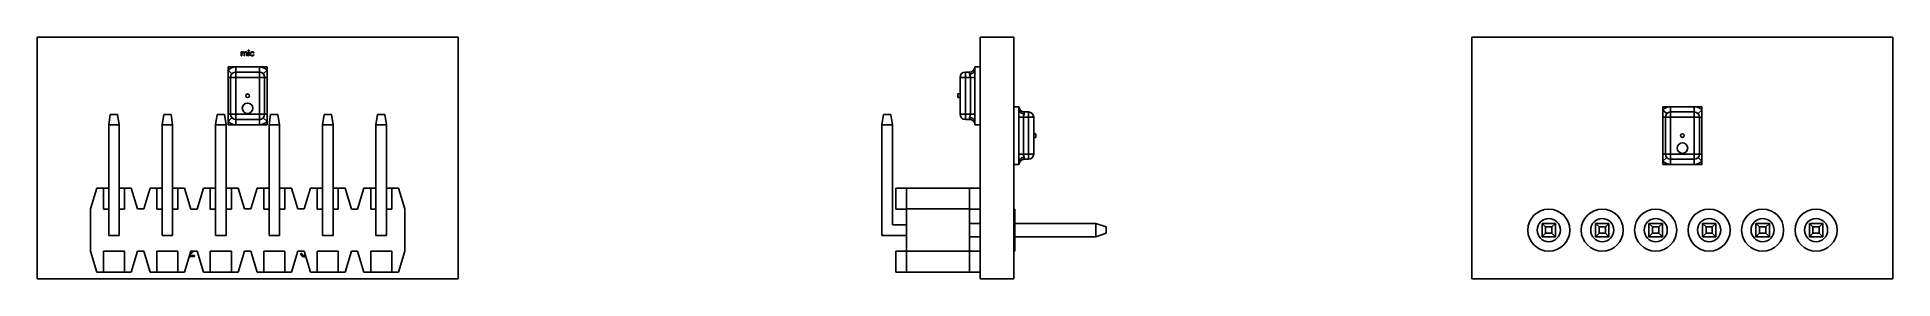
# Model space of a CAD drawing. Header units: millimetres. Extents: x 149.3 to 237.5, y 149.8 to 161.3.
import ezdxf

# ---------------------------------------------------------------- set-up
doc = ezdxf.new("R2010")
doc.units = ezdxf.units.MM

msp = doc.modelspace()

# ---------------------------------------------------------------- linework, layer by layer
at = {"color": 7, "linetype": 'Continuous', "lineweight": 25}
for p, q in [((149.301, 161.311), (149.301, 149.811)), ((149.301, 161.311), (169.301, 161.311)), ((158.999, 160.607), (159.023, 160.607)), ((158.999, 160.413), (158.999, 160.607)), ((159.023, 160.607), (159.023, 160.573)), ((159.023, 160.495), (159.023, 160.413)), ((159.132, 160.413), (159.132, 160.512)), ((159.155, 160.489), (159.155, 160.413)), ((159.264, 160.413), (159.264, 160.518)), ((159.288, 160.518), (159.288, 160.413)), ((159.338, 160.607), (159.362, 160.607)), ((159.338, 160.413), (159.338, 160.607)), ((159.362, 160.607), (159.362, 160.413)), ((159.61, 160.565), (159.59, 160.552)), ((169.301, 161.311), (169.301, 149.811)), ((194.105, 161.311), (194.105, 149.811)), ((195.705, 161.311), (194.105, 161.311)), ((195.705, 161.311), (195.705, 149.811)), ((217.479, 161.311), (217.479, 149.811)), ((237.479, 161.311), (217.479, 161.311)), ((237.479, 161.311), (237.479, 149.811)), ((158.741, 159.896), (158.376, 159.896)), ((158.376, 159.896), (158.376, 159.738)), ((158.376, 159.738), (158.376, 159.396)), ((158.559, 159.567), (158.376, 159.738)), ((158.741, 159.646), (158.741, 159.896)), ((159.861, 159.896), (158.741, 159.896)), ((158.741, 159.646), (158.741, 159.396)), ((158.741, 159.646), (159.861, 159.646)), ((159.023, 160.413), (158.999, 160.413)), ((159.155, 160.413), (159.132, 160.413)), ((159.288, 160.413), (159.264, 160.413)), ((159.362, 160.413), (159.338, 160.413)), ((159.59, 160.468), (159.61, 160.455)), ((159.861, 159.646), (159.861, 159.896)), ((160.226, 159.896), (159.861, 159.896)), ((159.861, 159.646), (159.861, 159.396)), ((160.226, 159.738), (160.044, 159.567)), ((160.226, 159.738), (160.226, 159.896)), ((160.226, 159.396), (160.226, 159.738)), ((193.406, 159.646), (193.406, 159.396)), ((193.406, 159.646), (193.606, 159.646)), ((193.606, 159.567), (193.606, 159.646)), ((193.856, 159.738), (193.856, 159.896)), ((193.856, 159.896), (194.105, 159.896)), ((193.856, 159.396), (193.856, 159.738)), ((158.491, 159.396), (158.376, 159.396)), ((158.376, 159.396), (158.376, 157.646)), ((158.741, 159.396), (158.491, 159.396)), ((158.491, 157.646), (158.491, 159.396)), ((158.741, 159.396), (158.741, 157.646)), ((159.861, 159.396), (158.741, 159.396)), ((159.861, 157.646), (159.861, 159.396)), ((160.111, 159.396), (159.861, 159.396)), ((160.111, 159.396), (160.111, 157.646)), ((160.226, 159.396), (160.111, 159.396)), ((160.226, 157.646), (160.226, 159.396)), ((193.406, 159.396), (193.156, 159.396)), ((193.156, 157.646), (193.156, 159.396)), ((193.406, 159.396), (193.406, 157.646)), ((193.646, 159.396), (193.406, 159.396)), ((193.856, 159.396), (193.646, 159.396)), ((193.646, 157.646), (193.646, 159.396)), ((193.856, 157.646), (193.856, 159.396)), ((193.156, 158.608), (193.056, 158.608)), ((193.056, 158.521), (193.056, 158.608)), ((193.056, 158.434), (193.056, 158.521)), ((193.056, 158.434), (193.156, 158.434)), ((195.954, 158.001), (195.705, 158.001)), ((195.954, 158.001), (195.954, 157.843)), ((195.954, 157.843), (195.954, 157.501)), ((226.919, 158.001), (226.554, 158.001)), ((226.554, 158.001), (226.554, 157.843)), ((226.554, 157.843), (226.554, 157.501)), ((226.736, 157.672), (226.554, 157.843)), ((226.919, 157.751), (226.919, 158.001)), ((228.039, 158.001), (226.919, 158.001)), ((228.039, 157.751), (228.039, 158.001)), ((228.404, 158.001), (228.039, 158.001)), ((228.404, 157.843), (228.221, 157.672)), ((228.404, 157.843), (228.404, 158.001)), ((228.404, 157.501), (228.404, 157.843)), ((152.701, 157.131), (152.776, 157.631)), ((152.701, 157.131), (153.201, 157.131)), ((152.701, 157.131), (152.701, 151.881)), ((153.126, 157.631), (152.776, 157.631)), ((153.201, 157.131), (153.126, 157.631)), ((153.201, 157.131), (153.201, 151.881)), ((155.316, 157.631), (155.241, 157.131)), ((155.241, 157.131), (155.741, 157.131)), ((155.241, 157.131), (155.241, 151.881)), ((155.316, 157.631), (155.666, 157.631)), ((155.741, 157.131), (155.666, 157.631)), ((155.741, 157.131), (155.741, 151.881)), ((157.856, 157.631), (157.781, 157.131)), ((157.781, 157.131), (157.781, 151.881)), ((157.781, 157.131), (158.281, 157.131)), ((157.856, 157.631), (158.206, 157.631)), ((158.206, 157.631), (158.281, 157.131)), ((158.281, 151.881), (158.281, 157.131)), ((158.376, 157.646), (158.376, 157.304)), ((158.491, 157.646), (158.376, 157.646)), ((158.559, 157.475), (158.376, 157.304)), ((158.376, 157.304), (158.376, 157.146)), ((158.376, 157.146), (158.741, 157.146)), ((158.741, 157.646), (158.491, 157.646)), ((158.741, 157.646), (158.741, 157.396)), ((158.741, 157.646), (159.861, 157.646)), ((159.861, 157.396), (158.741, 157.396)), ((158.741, 157.146), (158.741, 157.396)), ((158.741, 157.146), (159.861, 157.146)), ((159.861, 157.646), (159.861, 157.396)), ((160.111, 157.646), (159.861, 157.646)), ((159.861, 157.146), (159.861, 157.396)), ((159.861, 157.146), (160.226, 157.146)), ((160.226, 157.304), (160.044, 157.475)), ((160.226, 157.646), (160.111, 157.646)), ((160.226, 157.304), (160.226, 157.646)), ((160.226, 157.146), (160.226, 157.304)), ((160.321, 157.131), (160.396, 157.631)), ((160.321, 157.131), (160.821, 157.131)), ((160.321, 157.131), (160.321, 151.881)), ((160.746, 157.631), (160.396, 157.631)), ((160.821, 157.131), (160.746, 157.631)), ((160.821, 157.131), (160.821, 151.881)), ((162.936, 157.631), (162.861, 157.131)), ((162.861, 157.131), (163.361, 157.131)), ((162.861, 157.131), (162.861, 151.881)), ((162.936, 157.631), (163.286, 157.631)), ((163.361, 157.131), (163.286, 157.631)), ((163.361, 157.131), (163.361, 151.881)), ((165.476, 157.631), (165.401, 157.131)), ((165.401, 157.131), (165.401, 151.881)), ((165.401, 157.131), (165.901, 157.131)), ((165.476, 157.631), (165.826, 157.631)), ((165.826, 157.631), (165.901, 157.131)), ((165.901, 151.881), (165.901, 157.131)), ((189.52, 157.631), (189.445, 157.131)), ((189.445, 157.131), (189.945, 157.131)), ((189.445, 151.881), (189.445, 157.131)), ((189.52, 157.631), (189.87, 157.631)), ((189.945, 157.131), (189.87, 157.631)), ((189.945, 157.131), (189.945, 152.381)), ((193.406, 157.646), (193.156, 157.646)), ((193.406, 157.646), (193.406, 157.396)), ((193.406, 157.646), (193.646, 157.646)), ((193.606, 157.396), (193.406, 157.396)), ((193.606, 157.396), (193.606, 157.475)), ((193.856, 157.646), (193.646, 157.646)), ((193.856, 157.304), (193.856, 157.646)), ((193.856, 157.146), (193.856, 157.304)), ((193.856, 157.146), (194.105, 157.146)), ((195.954, 157.501), (195.954, 155.751)), ((196.164, 157.501), (195.954, 157.501)), ((196.164, 157.501), (196.164, 155.751)), ((196.404, 157.501), (196.164, 157.501)), ((196.204, 157.751), (196.204, 157.672)), ((196.204, 157.751), (196.404, 157.751)), ((196.404, 157.501), (196.404, 157.751)), ((196.404, 155.751), (196.404, 157.501)), ((196.654, 157.501), (196.404, 157.501)), ((196.654, 157.501), (196.654, 155.751)), ((226.669, 157.501), (226.554, 157.501)), ((226.554, 157.501), (226.554, 155.751)), ((226.919, 157.501), (226.669, 157.501)), ((226.669, 155.751), (226.669, 157.501)), ((226.919, 157.751), (228.039, 157.751)), ((226.919, 157.751), (226.919, 157.501)), ((228.039, 157.501), (226.919, 157.501)), ((226.919, 157.501), (226.919, 155.751)), ((228.039, 157.751), (228.039, 157.501)), ((228.039, 155.751), (228.039, 157.501)), ((228.289, 157.501), (228.039, 157.501)), ((228.289, 157.501), (228.289, 155.751)), ((228.404, 157.501), (228.289, 157.501)), ((228.404, 155.751), (228.404, 157.501)), ((196.754, 156.713), (196.654, 156.713)), ((196.654, 156.539), (196.754, 156.539)), ((196.754, 156.713), (196.754, 156.539)), ((195.954, 155.251), (195.705, 155.251)), ((195.954, 155.751), (195.954, 155.409)), ((196.164, 155.751), (195.954, 155.751)), ((195.954, 155.409), (195.954, 155.251)), ((196.164, 155.751), (196.404, 155.751)), ((196.204, 155.58), (196.204, 155.501)), ((196.404, 155.501), (196.204, 155.501)), ((196.404, 155.501), (196.404, 155.751)), ((196.654, 155.751), (196.404, 155.751)), ((226.554, 155.751), (226.554, 155.409)), ((226.669, 155.751), (226.554, 155.751)), ((226.736, 155.58), (226.554, 155.409)), ((226.554, 155.409), (226.554, 155.251)), ((226.554, 155.251), (226.919, 155.251)), ((226.919, 155.751), (226.669, 155.751)), ((226.919, 155.751), (228.039, 155.751)), ((226.919, 155.751), (226.919, 155.501)), ((228.039, 155.501), (226.919, 155.501)), ((226.919, 155.251), (226.919, 155.501)), ((226.919, 155.251), (228.039, 155.251)), ((228.289, 155.751), (228.039, 155.751)), ((228.039, 155.751), (228.039, 155.501)), ((228.039, 155.251), (228.039, 155.501)), ((228.039, 155.251), (228.404, 155.251)), ((228.404, 155.409), (228.221, 155.58)), ((228.404, 155.751), (228.289, 155.751)), ((228.404, 155.409), (228.404, 155.751)), ((228.404, 155.251), (228.404, 155.409)), ((152.131, 154.131), (151.831, 153.136)), ((152.451, 154.131), (152.131, 154.131)), ((152.451, 154.131), (152.451, 153.131)), ((152.701, 154.131), (152.451, 154.131)), ((153.451, 154.131), (153.201, 154.131)), ((153.451, 154.131), (153.451, 153.131)), ((153.771, 154.131), (153.451, 154.131)), ((154.071, 153.136), (153.771, 154.131)), ((154.671, 154.131), (154.371, 153.136)), ((154.991, 154.131), (154.671, 154.131)), ((154.991, 154.131), (154.991, 153.131)), ((155.241, 154.131), (154.991, 154.131)), ((155.991, 154.131), (155.741, 154.131)), ((155.991, 153.131), (155.991, 154.131)), ((156.311, 154.131), (155.991, 154.131)), ((156.613, 153.131), (156.311, 154.131)), ((157.211, 154.131), (156.91, 153.131)), ((157.531, 154.131), (157.211, 154.131)), ((157.531, 153.131), (157.531, 154.131)), ((157.531, 154.131), (157.781, 154.131)), ((158.281, 154.131), (158.531, 154.131)), ((158.531, 154.131), (158.531, 153.131)), ((158.851, 154.131), (158.531, 154.131)), ((159.151, 153.136), (158.851, 154.131)), ((159.751, 154.131), (159.451, 153.136)), ((160.071, 154.131), (159.751, 154.131)), ((160.071, 154.131), (160.071, 153.131)), ((160.321, 154.131), (160.071, 154.131)), ((161.071, 154.131), (160.821, 154.131)), ((161.071, 154.131), (161.071, 153.131)), ((161.391, 154.131), (161.071, 154.131)), ((161.691, 153.136), (161.391, 154.131)), ((162.291, 154.131), (161.991, 153.136)), ((162.611, 154.131), (162.291, 154.131)), ((162.611, 154.131), (162.611, 153.131)), ((162.861, 154.131), (162.611, 154.131)), ((163.611, 154.131), (163.361, 154.131)), ((163.611, 153.131), (163.611, 154.131)), ((163.931, 154.131), (163.611, 154.131)), ((164.233, 153.131), (163.931, 154.131)), ((164.831, 154.131), (164.53, 153.131)), ((165.151, 154.131), (164.831, 154.131)), ((165.151, 153.131), (165.151, 154.131)), ((165.151, 154.131), (165.401, 154.131)), ((165.901, 154.131), (166.151, 154.131)), ((166.151, 154.131), (166.151, 153.131)), ((166.471, 154.131), (166.151, 154.131)), ((166.771, 153.136), (166.471, 154.131)), ((190.105, 154.131), (190.105, 153.131)), ((190.105, 154.131), (190.605, 154.131)), ((190.605, 153.136), (190.605, 154.131)), ((190.605, 154.131), (193.605, 154.131)), ((193.605, 154.131), (193.605, 153.136)), ((194.105, 154.131), (193.605, 154.131)), ((151.831, 153.136), (151.831, 151.126)), ((152.451, 153.131), (152.701, 153.131)), ((153.201, 153.131), (153.451, 153.131)), ((154.371, 153.136), (154.071, 153.136)), ((154.991, 153.131), (155.241, 153.131)), ((155.741, 153.131), (155.991, 153.131)), ((156.91, 153.131), (156.613, 153.131)), ((157.781, 153.131), (157.531, 153.131)), ((158.531, 153.131), (158.281, 153.131)), ((159.451, 153.136), (159.151, 153.136)), ((160.071, 153.131), (160.321, 153.131)), ((160.821, 153.131), (161.071, 153.131)), ((161.991, 153.136), (161.691, 153.136)), ((162.611, 153.131), (162.861, 153.131)), ((163.361, 153.131), (163.611, 153.131)), ((164.53, 153.131), (164.233, 153.131)), ((165.401, 153.131), (165.151, 153.131)), ((166.151, 153.131), (165.901, 153.131)), ((166.771, 153.136), (166.771, 151.126)), ((190.105, 153.131), (190.605, 153.131)), ((193.605, 153.136), (190.605, 153.136)), ((190.605, 153.136), (190.605, 151.126)), ((193.605, 153.136), (193.605, 151.126)), ((194.105, 153.131), (193.605, 153.131)), ((195.755, 153.131), (195.705, 153.131)), ((195.755, 153.131), (195.755, 151.131)), ((153.201, 151.881), (152.701, 151.881)), ((155.741, 151.881), (155.241, 151.881)), ((157.781, 151.881), (158.281, 151.881)), ((160.821, 151.881), (160.321, 151.881)), ((163.361, 151.881), (162.861, 151.881)), ((165.401, 151.881), (165.901, 151.881)), ((189.445, 151.881), (190.605, 151.881)), ((189.945, 152.381), (190.605, 152.381)), ((194.105, 152.451), (193.605, 152.451)), ((194.105, 151.811), (193.605, 151.811)), ((199.605, 152.451), (195.755, 152.451)), ((199.605, 151.811), (195.755, 151.811)), ((199.605, 151.811), (199.605, 152.451)), ((199.605, 152.451), (200.105, 152.281)), ((200.105, 151.981), (199.605, 151.811)), ((200.105, 152.281), (200.105, 151.981)), ((220.809, 152.451), (220.979, 152.281)), ((220.809, 152.451), (221.449, 152.451)), ((220.809, 151.811), (220.809, 152.451)), ((220.979, 151.981), (220.809, 151.811)), ((221.449, 151.811), (220.809, 151.811)), ((221.279, 152.281), (220.979, 152.281)), ((220.979, 152.281), (220.979, 151.981)), ((220.979, 151.981), (221.279, 151.981)), ((221.279, 152.281), (221.449, 152.451)), ((221.279, 151.981), (221.279, 152.281)), ((221.449, 151.811), (221.279, 151.981)), ((221.449, 152.451), (221.449, 151.811)), ((223.349, 151.811), (223.349, 152.451)), ((223.349, 152.451), (223.519, 152.281)), ((223.349, 152.451), (223.989, 152.451)), ((223.519, 151.981), (223.349, 151.811)), ((223.989, 151.811), (223.349, 151.811)), ((223.519, 152.281), (223.519, 151.981)), ((223.819, 152.281), (223.519, 152.281)), ((223.519, 151.981), (223.819, 151.981)), ((223.819, 152.281), (223.989, 152.451)), ((223.819, 151.981), (223.819, 152.281)), ((223.989, 151.811), (223.819, 151.981)), ((223.989, 152.451), (223.989, 151.811)), ((226.059, 152.281), (225.889, 152.451)), ((226.529, 152.451), (225.889, 152.451)), ((225.889, 152.451), (225.889, 151.811)), ((225.889, 151.811), (226.059, 151.981)), ((225.889, 151.811), (226.529, 151.811)), ((226.059, 152.281), (226.359, 152.281)), ((226.059, 152.281), (226.059, 151.981)), ((226.359, 151.981), (226.059, 151.981)), ((226.529, 152.451), (226.359, 152.281)), ((226.359, 151.981), (226.359, 152.281)), ((226.359, 151.981), (226.529, 151.811)), ((226.529, 151.811), (226.529, 152.451)), ((228.429, 152.451), (228.599, 152.281)), ((228.429, 152.451), (229.069, 152.451)), ((228.429, 151.811), (228.429, 152.451)), ((228.599, 151.981), (228.429, 151.811)), ((229.069, 151.811), (228.429, 151.811)), ((228.599, 152.281), (228.599, 151.981)), ((228.899, 152.281), (228.599, 152.281)), ((228.599, 151.981), (228.899, 151.981)), ((228.899, 152.281), (229.069, 152.451)), ((228.899, 151.981), (228.899, 152.281)), ((229.069, 151.811), (228.899, 151.981)), ((229.069, 152.451), (229.069, 151.811)), ((230.969, 152.451), (231.139, 152.281)), ((230.969, 152.451), (231.609, 152.451)), ((230.969, 151.811), (230.969, 152.451)), ((231.139, 151.981), (230.969, 151.811)), ((231.609, 151.811), (230.969, 151.811)), ((231.439, 152.281), (231.139, 152.281)), ((231.139, 152.281), (231.139, 151.981)), ((231.139, 151.981), (231.439, 151.981)), ((231.439, 152.281), (231.609, 152.451)), ((231.439, 151.981), (231.439, 152.281)), ((231.609, 151.811), (231.439, 151.981)), ((231.609, 152.451), (231.609, 151.811)), ((233.679, 152.281), (233.509, 152.451)), ((234.149, 152.451), (233.509, 152.451)), ((233.509, 152.451), (233.509, 151.811)), ((233.509, 151.811), (233.679, 151.981)), ((233.509, 151.811), (234.149, 151.811)), ((233.679, 152.281), (233.679, 151.981)), ((233.679, 152.281), (233.979, 152.281)), ((233.979, 151.981), (233.679, 151.981)), ((234.149, 152.451), (233.979, 152.281)), ((233.979, 151.981), (233.979, 152.281)), ((233.979, 151.981), (234.149, 151.811)), ((234.149, 151.811), (234.149, 152.451)), ((151.831, 151.126), (152.131, 150.131)), ((152.451, 151.131), (152.451, 150.131)), ((153.451, 151.131), (152.451, 151.131)), ((153.451, 151.131), (153.451, 150.131)), ((153.771, 150.131), (154.071, 151.126)), ((154.071, 151.126), (154.371, 151.126)), ((154.371, 151.126), (154.671, 150.131)), ((154.991, 150.131), (154.991, 151.131)), ((154.991, 151.131), (155.991, 151.131)), ((155.991, 151.131), (155.991, 150.131)), ((156.311, 150.131), (156.613, 151.131)), ((156.778, 150.878), (156.536, 150.878)), ((156.553, 150.932), (156.778, 150.932)), ((156.664, 151.074), (156.563, 150.966)), ((156.592, 151.064), (156.623, 151.097)), ((156.613, 151.131), (156.91, 151.131)), ((156.623, 151.097), (156.653, 151.131)), ((156.713, 151.131), (156.664, 151.074)), ((156.778, 150.932), (156.778, 150.878)), ((156.91, 151.131), (157.211, 150.131)), ((158.531, 151.131), (157.531, 151.131)), ((157.531, 151.131), (157.531, 150.131)), ((158.531, 150.131), (158.531, 151.131)), ((158.851, 150.131), (159.151, 151.126)), ((159.151, 151.126), (159.451, 151.126)), ((159.451, 151.126), (159.751, 150.131)), ((161.071, 151.131), (160.071, 151.131)), ((160.071, 151.131), (160.071, 150.131)), ((161.071, 151.131), (161.071, 150.131)), ((161.391, 150.131), (161.691, 151.126)), ((161.691, 151.126), (161.991, 151.126)), ((161.825, 151.014), (161.872, 151.014)), ((161.991, 151.126), (162.291, 150.131)), ((162.611, 150.131), (162.611, 151.131)), ((162.611, 151.131), (163.611, 151.131)), ((163.611, 151.131), (163.611, 150.131)), ((163.931, 150.131), (164.233, 151.131)), ((164.233, 151.131), (164.53, 151.131)), ((164.53, 151.131), (164.831, 150.131)), ((165.151, 151.131), (165.151, 150.131)), ((166.151, 151.131), (165.151, 151.131)), ((166.151, 150.131), (166.151, 151.131)), ((166.471, 150.131), (166.771, 151.126)), ((190.105, 150.131), (190.105, 151.131)), ((190.105, 151.131), (190.605, 151.131)), ((190.605, 151.126), (193.605, 151.126)), ((190.605, 150.131), (190.605, 151.126)), ((194.105, 151.131), (193.605, 151.131)), ((193.605, 151.126), (193.605, 150.131)), ((195.705, 151.131), (195.755, 151.131)), ((152.131, 150.131), (152.451, 150.131)), ((152.451, 150.131), (153.451, 150.131)), ((153.451, 150.131), (153.771, 150.131)), ((154.991, 150.131), (154.671, 150.131)), ((155.991, 150.131), (154.991, 150.131)), ((156.311, 150.131), (155.991, 150.131)), ((157.531, 150.131), (157.211, 150.131)), ((157.531, 150.131), (158.531, 150.131)), ((158.851, 150.131), (158.531, 150.131)), ((159.751, 150.131), (160.071, 150.131)), ((160.071, 150.131), (161.071, 150.131)), ((161.071, 150.131), (161.391, 150.131)), ((162.611, 150.131), (162.291, 150.131)), ((163.611, 150.131), (162.611, 150.131)), ((163.931, 150.131), (163.611, 150.131)), ((165.151, 150.131), (164.831, 150.131)), ((165.151, 150.131), (166.151, 150.131)), ((166.471, 150.131), (166.151, 150.131)), ((190.105, 150.131), (190.605, 150.131)), ((190.605, 150.131), (193.605, 150.131)), ((194.105, 150.131), (193.605, 150.131)), ((149.301, 149.811), (169.301, 149.811)), ((194.105, 149.811), (195.705, 149.811)), ((217.479, 149.811), (237.479, 149.811))]:
    msp.add_line(p, q, dxfattribs=at)
for centre, radius in [((159.301, 157.926), 0.25), ((159.301, 158.521), 0.087), ((227.479, 156.031), 0.25), ((227.479, 156.626), 0.087), ((221.129, 152.131), 1), ((221.129, 152.131), 0.55), ((223.669, 152.131), 1), ((223.669, 152.131), 0.55), ((226.209, 152.131), 1), ((226.209, 152.131), 0.55), ((228.749, 152.131), 1), ((228.749, 152.131), 0.55), ((231.289, 152.131), 1), ((231.289, 152.131), 0.55), ((233.829, 152.131), 1), ((233.829, 152.131), 0.55)]:
    msp.add_circle(centre, radius, dxfattribs=at)
for centre, radius, start, end in [((158.741, 159.396), 0.5, 90, 136.88639), ((158.741, 159.396), 0.25, 90, 180), ((159.861, 159.396), 0.5, 43.11361, 90), ((159.861, 159.396), 0.25, 0, 90), ((193.406, 159.396), 0.25, 90, 180), ((193.606, 159.896), 0.25, 270, 0), ((193.639, 159.786), 0.222, 261.37559, 347.32549), ((196.204, 158.001), 0.25, 180, 270), ((196.171, 157.891), 0.222, 192.67451, 278.62441), ((226.919, 157.501), 0.5, 90, 136.88639), ((228.039, 157.501), 0.5, 43.11361, 90), ((158.741, 157.646), 0.5, 223.11361, 270), ((158.741, 157.646), 0.25, 180, 270), ((159.861, 157.646), 0.25, 270, 0), ((159.861, 157.646), 0.5, 270, 316.88639), ((193.406, 157.646), 0.25, 180, 270), ((193.639, 157.256), 0.222, 12.67451, 98.62441), ((193.606, 157.146), 0.25, 0, 90), ((196.404, 157.501), 0.25, 0, 90), ((226.919, 157.501), 0.25, 90, 180), ((228.039, 157.501), 0.25, 0, 90), ((196.171, 155.361), 0.222, 81.37559, 167.32549), ((196.204, 155.251), 0.25, 90, 180), ((196.404, 155.751), 0.25, 270, 0), ((226.919, 155.751), 0.5, 223.11361, 270), ((226.919, 155.751), 0.25, 180, 270), ((228.039, 155.751), 0.25, 270, 0), ((228.039, 155.751), 0.5, 270, 316.88639)]:
    msp.add_arc(centre, radius, start, end, dxfattribs=at)
for points, knots in [([(159.023, 160.573), (159.027, 160.579), (159.035, 160.589), (159.045, 160.597), (159.05, 160.6)], [0, 0, 0, 0, 0.560148, 1, 1, 1, 1]), ([(159.086, 160.586), (159.078, 160.585), (159.062, 160.583), (159.043, 160.569), (159.023, 160.54), (159.023, 160.514), (159.023, 160.495)], [0, 0, 0, 0, 0.186544, 0.37335, 0.56013, 1, 1, 1, 1]), ([(159.05, 160.6), (159.057, 160.604), (159.07, 160.609), (159.084, 160.61), (159.09, 160.61)], [0, 0, 0, 0, 0.559743, 1, 1, 1, 1]), ([(159.132, 160.512), (159.132, 160.529), (159.133, 160.551), (159.12, 160.573), (159.107, 160.584), (159.094, 160.585), (159.086, 160.586)], [0, 0, 0, 0, 0.500537, 0.625897, 0.751368, 1, 1, 1, 1]), ([(159.09, 160.61), (159.097, 160.609), (159.113, 160.608), (159.138, 160.594), (159.146, 160.575), (159.151, 160.563)], [0, 0, 0, 0, 0.280809, 0.561507, 1, 1, 1, 1]), ([(159.151, 160.563), (159.156, 160.571), (159.164, 160.585), (159.188, 160.605), (159.209, 160.608), (159.222, 160.61)], [0, 0, 0, 0, 0.281263, 0.562094, 1, 1, 1, 1]), ([(159.218, 160.586), (159.212, 160.586), (159.201, 160.585), (159.186, 160.578), (159.174, 160.567), (159.161, 160.549), (159.156, 160.521), (159.155, 160.5), (159.155, 160.489)], [0, 0, 0, 0, 0.124988, 0.250005, 0.3751, 0.5002, 0.749432, 1, 1, 1, 1]), ([(159.264, 160.518), (159.264, 160.535), (159.265, 160.555), (159.251, 160.575), (159.238, 160.584), (159.226, 160.586), (159.218, 160.586)], [0, 0, 0, 0, 0.499445, 0.624933, 0.750561, 1, 1, 1, 1]), ([(159.222, 160.61), (159.23, 160.609), (159.246, 160.608), (159.267, 160.595), (159.287, 160.565), (159.287, 160.537), (159.288, 160.518)], [0, 0, 0, 0, 0.186885, 0.373579, 0.560268, 1, 1, 1, 1]), ([(159.328, 160.668), (159.329, 160.671), (159.33, 160.677), (159.336, 160.684), (159.343, 160.688), (159.348, 160.688), (159.35, 160.688)], [0, 0, 0, 0, 0.279289, 0.558897, 0.779452, 1, 1, 1, 1]), ([(159.35, 160.647), (159.347, 160.648), (159.341, 160.648), (159.334, 160.654), (159.329, 160.66), (159.329, 160.665), (159.328, 160.668)], [0, 0, 0, 0, 0.279784, 0.559698, 0.779921, 1, 1, 1, 1]), ([(159.35, 160.688), (159.353, 160.688), (159.36, 160.687), (159.367, 160.682), (159.372, 160.675), (159.372, 160.67), (159.372, 160.668)], [0, 0, 0, 0, 0.279869, 0.559866, 0.779911, 1, 1, 1, 1]), ([(159.372, 160.668), (159.372, 160.665), (159.371, 160.658), (159.365, 160.652), (159.358, 160.648), (159.353, 160.648), (159.35, 160.647)], [0, 0, 0, 0, 0.27916, 0.558862, 0.779356, 1, 1, 1, 1]), ([(159.413, 160.509), (159.415, 160.524), (159.419, 160.555), (159.449, 160.589), (159.485, 160.607), (159.509, 160.609), (159.521, 160.61)], [0, 0, 0, 0, 0.2793814, 0.5587815, 0.7792808, 1, 1, 1, 1]), ([(159.519, 160.41), (159.504, 160.411), (159.474, 160.414), (159.439, 160.44), (159.417, 160.473), (159.414, 160.497), (159.413, 160.509)], [0, 0, 0, 0, 0.280077, 0.559647, 0.779819, 1, 1, 1, 1]), ([(159.52, 160.586), (159.508, 160.585), (159.484, 160.583), (159.457, 160.564), (159.44, 160.538), (159.438, 160.52), (159.437, 160.511)], [0, 0, 0, 0, 0.280136, 0.559769, 0.77989, 1, 1, 1, 1]), ([(159.437, 160.511), (159.438, 160.499), (159.442, 160.475), (159.464, 160.45), (159.492, 160.436), (159.51, 160.434), (159.52, 160.434)], [0, 0, 0, 0, 0.279332, 0.558778, 0.779267, 1, 1, 1, 1]), ([(159.59, 160.552), (159.579, 160.564), (159.559, 160.583), (159.532, 160.585), (159.52, 160.586)], [0, 0, 0, 0, 0.558451, 1, 1, 1, 1]), ([(159.521, 160.61), (159.541, 160.608), (159.577, 160.604), (159.6, 160.577), (159.61, 160.565)], [0, 0, 0, 0, 0.560655, 1, 1, 1, 1]), ([(159.61, 160.455), (159.604, 160.447), (159.591, 160.432), (159.56, 160.414), (159.535, 160.411), (159.519, 160.41)], [0, 0, 0, 0, 0.280196, 0.560588, 1, 1, 1, 1]), ([(159.52, 160.434), (159.535, 160.436), (159.563, 160.439), (159.582, 160.459), (159.59, 160.468)], [0, 0, 0, 0, 0.558788, 1, 1, 1, 1]), ([(193.646, 159.396), (193.643, 159.417), (193.639, 159.464), (193.613, 159.521), (193.608, 159.554), (193.606, 159.567)], [0, 0, 0, 0, 0.334689, 0.729728, 1, 1, 1, 1]), ([(193.606, 157.475), (193.608, 157.489), (193.613, 157.521), (193.639, 157.578), (193.643, 157.625), (193.646, 157.646)], [0, 0, 0, 0, 0.270272, 0.665311, 1, 1, 1, 1]), ([(196.204, 157.672), (196.202, 157.659), (196.197, 157.626), (196.171, 157.569), (196.167, 157.522), (196.164, 157.501)], [0, 0, 0, 0, 0.270272, 0.665311, 1, 1, 1, 1]), ([(196.164, 155.751), (196.167, 155.73), (196.171, 155.683), (196.197, 155.626), (196.202, 155.594), (196.204, 155.58)], [0, 0, 0, 0, 0.334689, 0.729728, 1, 1, 1, 1]), ([(161.986, 150.865), (161.964, 150.867), (161.918, 150.872), (161.867, 150.912), (161.835, 150.961), (161.828, 150.996), (161.825, 151.014)], [0, 0, 0, 0, 0.2796245, 0.5590192, 0.7793803, 1, 1, 1, 1]), ([(161.872, 151.014), (161.876, 150.999), (161.885, 150.969), (161.917, 150.939), (161.953, 150.922), (161.977, 150.92), (161.989, 150.919)], [0, 0, 0, 0, 0.28005, 0.559166, 0.779583, 1, 1, 1, 1]), ([(162.065, 150.882), (162.06, 150.879), (162.036, 150.865), (162.008, 150.865), (161.986, 150.865)], [0, 0, 0, 0, 0.208096, 1, 1, 1, 1]), ([(161.989, 150.919), (162.01, 150.919), (162.032, 150.92), (162.048, 150.933), (162.049, 150.933)], [0, 0, 0, 0, 0.941649, 1, 1, 1, 1])]:
    msp.add_open_spline(points, degree=3, knots=knots, dxfattribs=at)

doc.saveas('drawing.dxf')
